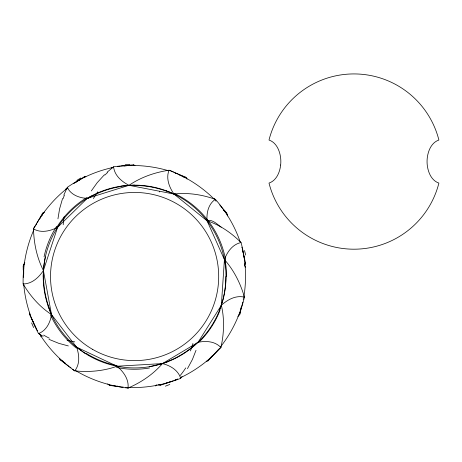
<?xml version="1.0" encoding="UTF-8"?>
<svg xmlns="http://www.w3.org/2000/svg" width="462" height="462" viewBox="0 0 462 462"><rect width="100%" height="100%" fill="white"/><g stroke="black" fill="none" stroke-linecap="round" stroke-linejoin="round"><path stroke-width="0.69" d="M43.214 276.53L43.751 266.614L45.322 257.011M23.712 274.295L23.735 268.255M24.821 262.635L23.504 264.628L23.308 277.391M75.924 370.79C91.782 380.214 109.696 386.07 128.026 388.074C129.1 379.319 123.377 371.61 117.065 366.227L76.576 347.135L51.501 314.558L50.537 312.381M57.946 218.855L59.592 208.853L62.555 198.573M122.355 387.121L109.529 385.418L109.621 384.707M35.69 327.35L29.528 314.53L29.735 312.993M243.907 296.448C246.818 278.546 245.761 260.054 241.054 242.55C231.497 232.958 219.999 224.948 207.028 220.784L173.978 194.052L168.613 191.701M242.868 302.096L239.599 314.772L237.82 316.424M240.188 311.117L240.384 310.239M180.873 377.506C196.032 370.305 209.673 359.99 220.894 347.522C224.053 333.703 224.601 319.138 221.362 305.278L224.417 259.575C227.206 251.957 232.594 244.231 241.054 242.55M240.454 309.938L240.754 308.708M240.413 242.556C235.071 226.669 226.449 211.919 215.39 199.33C208.356 203.95 206.468 212.832 207.028 220.726L224.417 259.575C233.945 270.293 240.523 283.431 244.421 297.176C240.113 315.101 232.04 332.132 220.686 346.667M223.354 298.36L219.583 310.169M240.916 308.079L241.083 307.444M196.015 350.306L192.417 359.476L187.468 368.653M91.436 195.975L87.237 198.371L57.577 227.344L43.411 270.53C38.86 277.425 31.901 283.991 23.117 283.945C22.794 265.373 26.421 246.72 33.899 229.701M214.593 199.52C201.715 186.66 186.042 176.68 169.04 170.23C165.743 178.372 169.259 187.266 173.978 194.052C187.947 192.394 202.194 194.641 215.39 199.33M242.267 248.51L245.536 263.138L244.716 265.309M63.837 195.12L67.25 187.376C80.919 177.887 96.442 171.05 112.722 167.55M174.469 172.673L185.672 177.148L185.372 177.801M36.1 224.948L36.602 223.914M41.037 216.649L40.2 218.255M37.116 222.898L42.481 213.294L44.623 212.133M23.706 284.13C25.162 301.403 30.313 318.33 38.531 333.581C46.379 330.665 50.37 322.384 51.501 314.558L43.411 270.53C36.885 257.692 33.824 243.266 33.518 228.921C41.817 213.305 53.274 199.347 67.14 188.346M91.32 190.922L97.216 182.675L104.418 174.757M245.097 262.185L245.536 263.138L244.716 264.339M39.495 333.841C48.579 348.4 60.695 361.018 74.734 370.871C80.14 364.16 79.32 354.776 76.576 347.135L85.464 353.586M182.057 376.524L180.648 378.343C163.998 385.008 145.952 388.213 128.026 387.474M218.48 349.422L208.622 360.164L207.86 360.909L206.295 361.296M69.052 366.43L60.175 359.869L60.649 359.321M210.239 357.94L211.942 356.075M199.232 341.158L198.042 342.325L162.445 363.582L149.238 366.747M107.092 172.228L113.577 166.788C131.861 164.189 150.71 165.454 168.428 170.721M207.028 220.784C212.064 218.774 217.394 224.445 221.183 227.165M219.797 205.007L227.483 214.403L226.888 214.824M74.122 183.16L84.338 176.738L85.909 176.755M80.983 179.135L79.868 179.857M79.585 180.041L79.002 180.417M78.407 180.792L78.702 180.607M77.5 181.37L77.801 181.173M76.576 181.941L75.959 182.328M75.341 182.715L75.653 182.519M73.81 183.662L74.111 183.472M57.577 227.344C50.289 231.104 41.043 233.316 33.518 228.921M29.528 314.53L30.186 314.241M177.2 379.192L177.726 378.961M128.026 388.074C141.049 382.49 153.153 374.359 162.445 363.582L167.885 361.648M175.624 379.874L176.675 379.423M172.482 381.15L160.222 385.291L157.998 384.713M164.062 383.83L167.117 382.767M167.475 382.646L168.555 382.282M170.016 381.785L168.919 382.155M170.38 381.658L171.113 381.41M172.205 381.034L172.569 380.913M173.643 380.549L174.001 380.428M174.7 380.191L175.387 379.96M175.722 379.851L176.709 379.521M245.536 263.138L244.848 263.311M165.28 190.436L166.135 190.465M117.706 166.58L119.901 166.216M169.04 170.23C154.845 172.349 140.927 177.212 129.019 185.308L87.237 198.371C79.395 198.071 70.842 194.866 67.25 187.376M120.992 166.049L133.605 164.795L135.008 165.506M121.494 186.082L134.604 185.135M129.851 165.419L128.222 165.621M126.49 165.812L123.983 166.072M120.045 166.447L118.676 166.563M23.504 264.628L24.215 264.611M74.734 370.871C88.947 372.343 103.58 371.107 117.065 366.227L162.445 363.582C170.218 365.517 178.286 370.172 180.648 378.343M113.323 385.597L115.188 385.799M116.828 386.001L117.498 386.093M122.805 386.902L123.117 386.954M173.978 194.052L129.019 185.308C121.685 181.635 114.455 175.462 113.577 166.788M68.336 345.946L58.738 343.324L48.995 339.356M244.421 297.176C235.874 295.004 227.5 299.699 221.362 305.278L198.042 342.325C205.873 340.621 215.165 341.233 220.894 347.522M239.599 314.772L238.906 314.57M182.167 176.132L180.463 175.508M165.644 190.569L166.135 190.748M179.574 175.167L179.874 175.283M175.335 173.417L175.635 173.545M43.133 336.324L38.531 333.581M42.481 213.294L43.093 213.687M69.999 367.071L70.963 367.7M63.352 361.775L64.097 362.283M64.345 362.462L65.379 363.196M109.529 385.418L107.686 383.864M207.86 360.909L207.374 360.372M224.977 211.769L224.365 211.059M224.157 210.816L223.308 209.806M185.672 177.148L187.098 179.123M23.117 283.945C30.226 296.009 39.715 306.872 51.501 314.558L48.083 305.971M37.387 330.353L37.682 330.85M84.338 176.738L84.69 177.368M31.404 318.064L32.623 320.582M32.785 320.911L33.102 321.581M33.258 321.916L33.42 322.257M33.582 322.591L33.905 323.279M34.228 323.96L34.39 324.307M34.714 324.988L34.875 325.329M35.193 326.01L35.355 326.345M35.666 327.015L35.822 327.344M35.972 327.673L36.273 328.326M36.423 328.644L36.712 329.273M36.85 329.585L36.989 329.891M49.965 311.007L49.63 310.169M60.175 359.869L59.586 358.362M160.222 385.291L159.996 384.615M244.508 259.274L243.722 255.827M243.486 254.735L243.243 253.632M242.758 251.415L243 252.523M242.521 250.317L242.29 249.232M241.996 247.834L241.857 247.153M133.605 164.795L133.714 165.5M227.483 214.403L227.668 215.985M245.605 267.244A71.674 7.461 88.3 0 1 244.513 265.309M159.303 191.609A85.112 50.341 19.2 0 1 159.615 191.961M174.128 193.353A65.206 45.825 38.5 0 1 207.888 220.391M207.623 220.062A64.951 45.819 65.3 0 1 225.548 259.632M216.043 201.23A68.428 8.264 39.1 0 1 214.478 198.637M245.692 255.03A71.674 5.948 69.7 0 1 244.531 250.485M134.667 185.458A64.853 44.82 11.1 0 1 168.451 191.949M87.509 198.643A64.975 44.479 -17.2 0 1 121.489 186.44M56.901 227.102A64.674 45.316 -44.8 0 1 86.954 197.505M93.422 198.544A85.112 50.341 -30.5 0 1 97.805 191.794M44.052 256.855A65.379 46.708 -72.6 0 1 56.653 226.363M63.202 224.769A85.112 50.341 -56.7 0 1 64.154 216.776M76.172 347.955A64.801 45.484 51.9 0 1 50.427 314.778M49.936 309.973A64.645 44.502 79.7 0 1 43.549 276.594M74.786 341.874A81.716 48.672 40.1 0 1 67.042 340.159M117.036 365.633A65.223 44.623 25.4 0 1 85.834 353.135M149.561 367.977A65.367 46.697 -4.1 0 1 116.499 367.44M197.811 342.175A64.212 43.815 -30.8 0 1 167.839 361.405M192.925 343.474A79.972 47.8 -43.3 0 1 190.431 350.941M220.028 310.256A64.761 45.363 -58.2 0 1 199.532 341.632M224.902 259.355A66.742 47.193 -86 0 1 226.553 276.49M225.895 276.536A64.131 44.156 -86.1 0 1 223.25 298.313M226.906 213.149A68.428 7.883 62.6 0 1 224.226 210.066M173.481 172.124A68.341 8.997 9.3 0 1 169.883 170.328M186.365 177.691A68.341 9.304 36.6 0 1 183.079 176.894M112.913 167.775A69.895 7.929 -17.1 0 1 111.215 167.579M129.77 164.316A69.895 7.063 4.1 0 1 125.162 164.749M67.96 188.161A69.895 7.929 -43.4 0 1 65.483 189.125M80.688 178.003A69.895 7.063 -22.1 0 1 76.744 180.428M35.638 225.283A68.341 8.997 -73.5 0 1 33.726 228.095M43.11 212.682A68.341 9.304 -46.2 0 1 41.903 215.835M23.643 283.61A68.428 8.264 79 0 1 23.371 285.066M23.146 265.962A68.428 7.883 -77.5 0 1 23.216 270.045M40.668 334.673A71.674 7.461 54.1 0 1 40.985 336.873M31.612 322.938A71.674 5.948 72.7 0 1 33.611 327.61M72.65 369.184A68.74 8.928 24 0 1 74.261 370.686M59.817 359.401A68.74 9.119 50.6 0 1 62.913 361.174M125.676 387.375A69.537 8.778 -4.5 0 1 126.455 387.554M127.402 387.797A69.537 8.778 -4.5 0 1 128.24 388.045M109.656 385.47A69.537 8.72 20.8 0 1 113.594 385.718M165.373 386.186A72.65 5.278 -25.8 0 1 169.802 384.448M155.399 385.989A72.65 7.184 -8.6 0 1 156.635 384.788M218.307 349.595A69.537 8.778 -58.5 0 1 221.003 347.326M207.975 360.834A69.537 8.72 -33.2 0 1 210.493 357.796M243.231 299.341A68.74 9.119 -88.2 0 1 243.416 298.839M243.693 298.14A68.74 9.119 -88.2 0 1 244.415 296.581M239.853 314.339A68.74 8.928 -61.6 0 1 240.61 310.447M104.845 175.075A117.966 98.625 7.4 0 1 107.53 172.574M63.075 198.666A117.966 98.625 -18.8 0 1 64.38 195.235M49.342 338.196A117.157 97.407 77.1 0 1 43.584 335.089M185.759 367.914A117.348 97.268 -6.7 0 1 180.215 375.542M280.653 165.021C279.851 172.262 276.455 180.59 269 183.091A87.636 87.636 0 0 0 438.9 183.091C431.444 180.59 428.049 172.262 427.246 165.021A32.762 32.762 0 0 1 427.246 158.102C428.049 150.86 431.444 142.533 438.9 140.032A87.636 87.636 0 0 0 269 140.032C276.455 142.533 279.851 150.86 280.653 158.102A32.762 32.762 0 0 1 280.653 165.021M88.912 355.682A91.395 91.395 0 0 0 225.999 276.53A91.395 91.395 0 0 0 88.912 197.384A91.395 91.395 0 0 0 88.912 355.682M92.567 349.347A84.084 84.084 0 0 0 218.688 276.53A84.084 84.084 0 0 0 92.567 203.713A84.084 84.084 0 0 0 92.567 349.347"/></g></svg>
